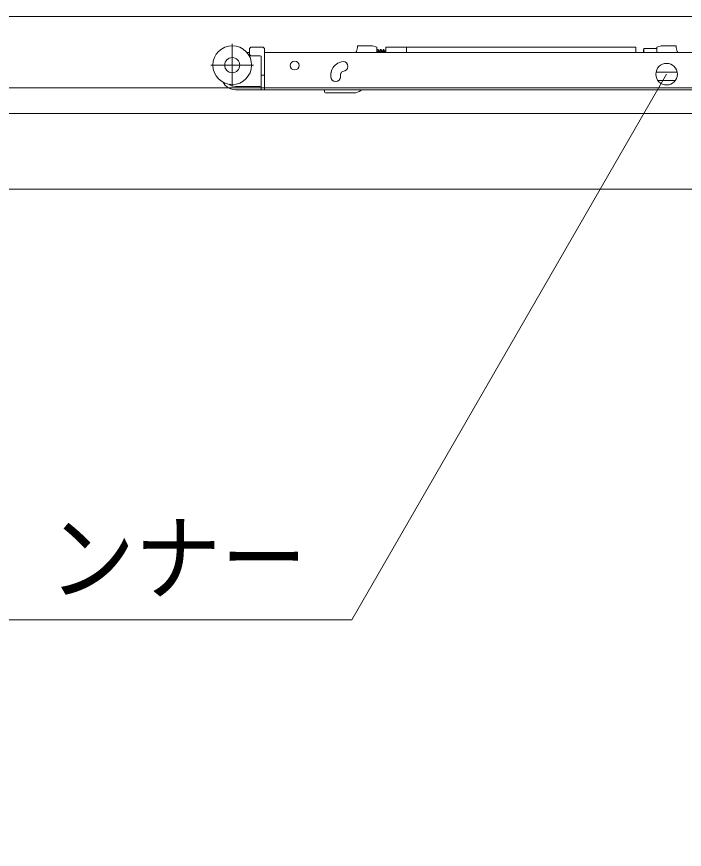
# Model space of a CAD drawing. Units: millimetres, scale not verified. Extents: x -6062 to 6062, y -3045 to 3045.
# Drawn here: x -1713.8 to -1403.7, y 13.5 to 400 of the extents above; entities that cross this region are included whole.
import ezdxf
from ezdxf.enums import TextEntityAlignment as Align

# ---------------------------------------------------------------- set-up
doc = ezdxf.new("R2010")
doc.units = ezdxf.units.MM
doc.header["$LTSCALE"] = 20
doc.layers.add('0-3_2寸法-3', color=7, linetype='Continuous', lineweight=9)
doc.layers.add('0-4_3一般', color=7, linetype='Continuous', lineweight=9)
doc.styles.add('ＭＳ ゴシック', font='')
doc.styles.get('ＭＳ ゴシック').set_extended_font_data('MS Gothic')

# ---------------------------------------------------------------- blocks, each defined once
blk = doc.blocks.new('グループ-112')
at = {"layer": '0-4_3一般'}
blk.add_line((-61696.5, 8000), (13223.5, 8000), dxfattribs=at)
blk = doc.blocks.new('グループ-113')
at = {"layer": '0-4_3一般'}
for p, q in [((3476.1, 7747.9), (3476.1, 7351.9)), ((3636.1, 7665.9), (3613.7, 7665.9)), ((3636.1, 7697.9), (3636.1, 7655.9)), ((3756.1, 7717.9), (3656.1, 7717.9)), ((3776.1, 7697.9), (3776.1, 7665.1)), ((3776.1, 7665.9), (9882.1, 7665.9)), ((3776.1, 7659.9), (3776.1, 7665.1)), ((3776.1, 7481.9), (3776.1, 7659.9)), ((4778.5, 7727.9), (4638.5, 7727.9)), ((4638.5, 7713.9), (4638.5, 7727.9)), ((4818.5, 7717.9), (4778.5, 7727.9)), ((4818.5, 7665.9), (4818.5, 7717.9)), ((4827.7, 7670.9), (4828.4, 7665.9)), ((4854.7, 7670.9), (4855.4, 7665.9)), ((4881.7, 7670.9), (4882.4, 7665.9)), ((4901.6, 7686.9), (4901.7, 7687.5)), ((4901.7, 7665.9), (4901.7, 7716.9)), ((5095.7, 7716.9), (4901.7, 7716.9)), ((5095.7, 7716.9), (5095.7, 7665.9)), ((7225.7, 7715.9), (5095.7, 7715.9)), ((7225.7, 7715.9), (7225.7, 7665.9)), ((7295.1, 7690.9), (7295.1, 7665.9)), ((7300.1, 7705.9), (7300.1, 7665.9)), ((7420.1, 7705.9), (7300.1, 7705.9)), ((7460.1, 7727.9), (7420.1, 7717.9)), ((7420.1, 7705.9), (7420.1, 7717.9)), ((7420.1, 7705.9), (7420.1, 7665.9)), ((7460.1, 7727.9), (7600.1, 7727.9)), ((7600.1, 7713.9), (7600.1, 7727.9)), ((3634.2, 7635.9), (3656.1, 7635.9)), ((3736.1, 7635.9), (3656.1, 7635.9)), ((3746.1, 7475.9), (3746.1, 7625.9)), ((4489.8, 7581.5), (4471.1, 7574.7)), ((3674.1, 7549.9), (3278.1, 7549.9)), ((3746.1, 7455.9), (3746.1, 7475.9)), ((3746.1, 7345.9), (3746.1, 7455.9)), ((3776.1, 7470.1), (3776.1, 7481.9)), ((3776.1, 7455.9), (3776.1, 7345.9)), ((4392.1, 7441.9), (4392.1, 7461.9)), ((4393.7, 7481.4), (4393.8, 7481.9)), ((4482.1, 7462.4), (4482.1, 7461.9)), ((4482.1, 7461.9), (4482.1, 7441.9)), ((4501.8, 7490.1), (4520.6, 7496.9)), ((3736.1, 7351.9), (3506.1, 7351.9)), ((3746.1, 7321.9), (3746.1, 7345.9)), ((3506.1, 7321.9), (3746.1, 7321.9)), ((9882.1, 7321.9), (3776.1, 7321.9)), ((4332.7, 7301.9), (4332.7, 7321.9)), ((4342.7, 7291.9), (4607.6, 7291.9)), ((4670.1, 7313.8), (4680.2, 7321.9)), ((-12320, 6400), (11040, 6400))]:
    blk.add_line(p, q, dxfattribs=at)
blk.add_lwpolyline([(11350, 7340), (-59990, 7340), (-59990, 8000), (11350, 8000)], close=True, dxfattribs=at)
for points in [[(4818.5, 7675.8), (4818.6, 7676.3), (4818.6, 7676.9), (4818.7, 7677.4), (4818.8, 7678), (4818.8, 7678.7), (4818.9, 7679.3), (4819, 7680), (4819, 7680.6), (4819.1, 7681.4), (4819.1, 7682.1), (4819.2, 7682.9), (4819.3, 7683.6), (4819.3, 7684.5), (4819.4, 7685.3), (4819.5, 7686.1), (4819.6, 7686.9), (4819.8, 7687.7), (4820.1, 7688.4), (4820.4, 7689.1), (4820.9, 7689.8), (4821.3, 7690.4), (4821.9, 7691), (4822.5, 7691.5), (4823.2, 7692.1), (4823.9, 7692.6), (4824.7, 7693), (4825.6, 7693.5), (4826.5, 7693.8), (4827.5, 7694.2), (4828.4, 7694.4), (4829.2, 7694.5), (4830, 7694.5), (4830.7, 7694.3), (4831.4, 7694.1), (4832, 7693.7), (4832.6, 7693.3), (4833.1, 7692.7), (4833.6, 7692), (4834, 7691.2)], [(4828.3, 7674.5), (4828.3, 7674.1), (4828.2, 7673.6), (4828.1, 7673.2), (4828.1, 7672.8), (4828, 7672.3), (4827.9, 7671.9), (4827.9, 7671.4), (4827.8, 7671), (4827.7, 7670.6), (4827.6, 7670.1), (4827.6, 7669.7), (4827.5, 7669.3), (4827.5, 7668.9), (4827.4, 7668.5), (4827.3, 7668.1), (4827.3, 7667.7), (4827.2, 7667.4), (4827.2, 7667), (4827.1, 7666.6), (4827.1, 7666.3), (4827, 7665.9)], [(4830.5, 7686.7), (4830.6, 7686.7), (4830.8, 7686.7), (4830.9, 7686.7), (4830.9, 7686.6), (4831, 7686.6), (4831, 7686.5), (4831.1, 7686.3), (4831.1, 7686.1), (4831, 7686), (4831, 7685.7), (4830.9, 7685.5), (4830.8, 7685.2), (4830.7, 7684.9), (4830.5, 7684.5), (4830.4, 7684.2), (4830.2, 7683.8), (4830, 7683.4), (4829.9, 7683), (4829.7, 7682.6), (4829.6, 7682.2), (4829.5, 7681.8), (4829.4, 7681.4), (4829.3, 7681), (4829.2, 7680.6), (4829.1, 7680.2), (4829, 7679.8), (4828.9, 7679.4), (4828.9, 7679), (4828.8, 7678.6), (4828.8, 7678.2), (4828.7, 7677.8), (4828.7, 7677.4), (4828.6, 7677), (4828.6, 7676.6), (4828.6, 7676.2), (4828.5, 7675.8), (4828.4, 7675.4), (4828.4, 7674.9), (4828.3, 7674.5)], [(4834, 7691.2), (4834.3, 7690.3), (4834.6, 7689.2), (4834.8, 7688.1), (4835, 7686.9), (4835.3, 7685.8), (4835.4, 7684.7), (4835.6, 7683.6), (4835.8, 7682.5), (4836, 7681.5), (4836.2, 7680.5), (4836.3, 7679.6), (4836.5, 7678.7), (4836.6, 7677.8), (4836.8, 7676.9), (4836.9, 7676.1), (4837, 7675.3), (4837.1, 7674.6), (4837.3, 7673.9), (4837.4, 7673.2), (4837.5, 7672.5), (4837.6, 7671.8), (4837.7, 7671.1), (4837.8, 7670.5), (4837.9, 7669.9), (4838, 7669.2), (4838, 7668.6), (4838.1, 7668.1), (4838.2, 7667.5), (4838.3, 7666.9), (4838.4, 7666.4), (4838.4, 7665.9)], [(4844, 7665.9), (4844.1, 7666.5), (4844.2, 7667.1), (4844.3, 7667.8), (4844.4, 7668.4), (4844.4, 7669.1), (4844.5, 7669.8), (4844.6, 7670.6), (4844.7, 7671.3), (4844.7, 7672.1), (4844.8, 7672.9), (4844.9, 7673.7), (4845, 7674.5), (4845, 7675.4), (4845.1, 7676.2), (4845.2, 7677.1), (4845.3, 7678), (4845.5, 7679), (4845.7, 7680), (4846, 7681), (4846.3, 7682), (4846.6, 7683.1), (4847, 7684.2), (4847.4, 7685.3), (4847.9, 7686.5), (4848.4, 7687.7), (4848.9, 7688.9), (4849.5, 7690.1), (4850.1, 7691.4), (4850.8, 7692.6), (4851.4, 7693.6), (4852.1, 7694.4), (4852.7, 7695.1), (4853.4, 7695.5), (4854, 7695.8), (4854.7, 7695.9), (4855.3, 7695.8), (4856, 7695.5), (4856.6, 7695.1), (4857.3, 7694.4)], [(4855.3, 7674.5), (4855.3, 7674.1), (4855.2, 7673.6), (4855.1, 7673.2), (4855.1, 7672.8), (4855, 7672.3), (4854.9, 7671.9), (4854.9, 7671.4), (4854.8, 7671), (4854.7, 7670.6), (4854.6, 7670.1), (4854.6, 7669.7), (4854.5, 7669.3), (4854.5, 7668.9), (4854.4, 7668.5), (4854.3, 7668.1), (4854.3, 7667.7), (4854.2, 7667.4), (4854.2, 7667), (4854.1, 7666.6), (4854.1, 7666.3), (4854, 7665.9)], [(4857.5, 7686.7), (4857.6, 7686.7), (4857.7, 7686.7), (4857.9, 7686.7), (4857.9, 7686.6), (4858, 7686.6), (4858, 7686.5), (4858.1, 7686.3), (4858.1, 7686.2), (4858, 7686), (4858, 7685.7), (4857.9, 7685.5), (4857.8, 7685.2), (4857.7, 7684.9), (4857.5, 7684.5), (4857.4, 7684.2), (4857.2, 7683.8), (4857, 7683.4), (4856.9, 7683), (4856.7, 7682.6), (4856.6, 7682.2), (4856.5, 7681.8), (4856.4, 7681.4), (4856.3, 7681), (4856.2, 7680.6), (4856.1, 7680.2), (4856, 7679.8), (4855.9, 7679.4), (4855.9, 7679), (4855.8, 7678.6), (4855.8, 7678.2), (4855.7, 7677.8), (4855.7, 7677.4), (4855.6, 7677), (4855.6, 7676.6), (4855.6, 7676.2), (4855.5, 7675.8), (4855.4, 7675.4), (4855.4, 7674.9), (4855.3, 7674.5)], [(4857.3, 7694.4), (4857.9, 7693.6), (4858.5, 7692.6), (4859.2, 7691.4), (4859.8, 7690.1), (4860.4, 7688.9), (4860.9, 7687.6), (4861.4, 7686.5), (4861.9, 7685.3), (4862.3, 7684.2), (4862.7, 7683.1), (4863.1, 7682), (4863.4, 7681), (4863.6, 7680), (4863.9, 7679), (4864, 7678), (4864.2, 7677.1), (4864.3, 7676.2), (4864.4, 7675.3), (4864.5, 7674.5), (4864.5, 7673.7), (4864.6, 7672.9), (4864.7, 7672.1), (4864.8, 7671.3), (4864.9, 7670.6), (4865, 7669.8), (4865, 7669.1), (4865.1, 7668.4), (4865.2, 7667.8), (4865.3, 7667.1), (4865.3, 7666.5), (4865.4, 7665.9)], [(4871, 7665.9), (4871.1, 7666.5), (4871.2, 7667.1), (4871.3, 7667.8), (4871.4, 7668.4), (4871.4, 7669.1), (4871.5, 7669.8), (4871.6, 7670.6), (4871.7, 7671.3), (4871.7, 7672.1), (4871.8, 7672.9), (4871.9, 7673.7), (4872, 7674.5), (4872, 7675.4), (4872.1, 7676.2), (4872.2, 7677.1), (4872.3, 7678), (4872.5, 7679), (4872.7, 7680), (4873, 7681), (4873.3, 7682), (4873.6, 7683.1), (4874, 7684.2), (4874.4, 7685.3), (4874.9, 7686.5), (4875.4, 7687.7), (4875.9, 7688.9), (4876.5, 7690.1), (4877.1, 7691.4), (4877.8, 7692.6), (4878.4, 7693.6), (4879.1, 7694.4), (4879.7, 7695.1), (4880.4, 7695.5), (4881, 7695.8), (4881.7, 7695.9), (4882.3, 7695.8), (4883, 7695.5), (4883.6, 7695.1), (4884.3, 7694.4)], [(4882.3, 7674.5), (4882.3, 7674.1), (4882.2, 7673.6), (4882.1, 7673.2), (4882.1, 7672.8), (4882, 7672.3), (4881.9, 7671.9), (4881.9, 7671.4), (4881.8, 7671), (4881.7, 7670.6), (4881.6, 7670.1), (4881.6, 7669.7), (4881.5, 7669.3), (4881.5, 7668.9), (4881.4, 7668.5), (4881.3, 7668.1), (4881.3, 7667.7), (4881.2, 7667.4), (4881.2, 7667), (4881.1, 7666.6), (4881.1, 7666.3), (4881, 7665.9)], [(4884.5, 7686.7), (4884.6, 7686.7), (4884.8, 7686.7), (4884.9, 7686.7), (4884.9, 7686.6), (4885, 7686.6), (4885, 7686.5), (4885.1, 7686.3), (4885.1, 7686.1), (4885, 7686), (4885, 7685.7), (4884.9, 7685.5), (4884.8, 7685.2), (4884.7, 7684.9), (4884.5, 7684.5), (4884.4, 7684.2), (4884.2, 7683.8), (4884, 7683.4), (4883.9, 7683), (4883.7, 7682.6), (4883.6, 7682.2), (4883.5, 7681.8), (4883.4, 7681.4), (4883.3, 7681), (4883.2, 7680.6), (4883.1, 7680.2), (4883, 7679.8), (4882.9, 7679.4), (4882.9, 7679), (4882.8, 7678.6), (4882.8, 7678.2), (4882.7, 7677.8), (4882.7, 7677.4), (4882.6, 7677), (4882.6, 7676.6), (4882.6, 7676.2), (4882.5, 7675.8), (4882.4, 7675.4), (4882.4, 7674.9), (4882.3, 7674.5)], [(4884.3, 7694.4), (4884.9, 7693.6), (4885.5, 7692.6), (4886.2, 7691.4), (4886.8, 7690.1), (4887.4, 7688.9), (4887.9, 7687.6), (4888.4, 7686.5), (4888.9, 7685.3), (4889.3, 7684.2), (4889.7, 7683.1), (4890.1, 7682), (4890.4, 7681), (4890.6, 7680), (4890.9, 7679), (4891, 7678), (4891.2, 7677.1), (4891.3, 7676.2), (4891.4, 7675.3), (4891.5, 7674.5), (4891.5, 7673.7), (4891.6, 7672.9), (4891.7, 7672.1), (4891.8, 7671.3), (4891.9, 7670.6), (4891.9, 7669.8), (4892, 7669.1), (4892.1, 7668.4), (4892.2, 7667.8), (4892.3, 7667.1), (4892.3, 7666.5), (4892.4, 7665.9)], [(4898, 7665.9), (4898.1, 7666.4), (4898.2, 7667), (4898.3, 7667.5), (4898.3, 7668.1), (4898.4, 7668.6), (4898.5, 7669.2), (4898.6, 7669.7), (4898.6, 7670.2), (4898.7, 7670.8), (4898.8, 7671.3), (4898.9, 7671.9), (4898.9, 7672.4), (4899, 7672.9), (4899.1, 7673.5), (4899.2, 7674), (4899.3, 7674.6), (4899.3, 7675.1), (4899.4, 7675.7), (4899.5, 7676.2), (4899.6, 7676.7), (4899.6, 7677.3), (4899.7, 7677.8), (4899.8, 7678.4), (4899.9, 7678.9), (4900, 7679.4), (4900.1, 7680), (4900.2, 7680.5), (4900.3, 7681.1), (4900.4, 7681.6), (4900.5, 7682.1), (4900.6, 7682.7), (4900.7, 7683.2), (4900.8, 7683.7), (4900.9, 7684.3), (4901.1, 7684.8), (4901.2, 7685.3), (4901.3, 7685.9), (4901.4, 7686.4), (4901.6, 7686.9)], [(3776.1, 7470.1), (3776.1, 7455.9), (3746.1, 7455.9)], [(4392.1, 7461.9), (4392.1, 7462.4), (4392.1, 7462.9), (4392.1, 7463.4), (4392.1, 7463.9), (4392.1, 7464.4), (4392.1, 7464.9), (4392.1, 7465.4), (4392.2, 7465.9), (4392.2, 7466.4), (4392.2, 7466.9), (4392.2, 7467.4), (4392.3, 7467.9), (4392.3, 7468.4), (4392.3, 7468.9), (4392.3, 7469.4), (4392.4, 7469.9), (4392.4, 7470.4), (4392.5, 7470.9), (4392.5, 7471.4), (4392.5, 7471.9), (4392.6, 7472.4), (4392.6, 7472.9), (4392.7, 7473.4), (4392.7, 7473.9), (4392.8, 7474.4), (4392.8, 7474.9), (4392.9, 7475.4), (4393, 7475.9), (4393, 7476.4), (4393.1, 7476.9), (4393.1, 7477.4), (4393.2, 7477.9), (4393.3, 7478.4), (4393.3, 7478.9), (4393.4, 7479.4), (4393.5, 7479.9), (4393.5, 7480.4), (4393.6, 7480.9), (4393.7, 7481.4)], [(4489.7, 7481.9), (4489.4, 7481.5), (4489.1, 7481), (4488.8, 7480.6), (4488.4, 7480.1), (4488.1, 7479.7), (4487.8, 7479.2), (4487.5, 7478.8), (4487.2, 7478.3), (4487, 7477.9), (4486.7, 7477.4), (4486.4, 7476.9), (4486.1, 7476.4), (4485.9, 7476), (4485.6, 7475.5), (4485.4, 7475), (4485.1, 7474.5), (4484.9, 7474), (4484.7, 7473.5), (4484.5, 7473), (4484.2, 7472.5), (4484, 7472), (4483.8, 7471.5), (4483.7, 7470.9), (4483.5, 7470.4), (4483.3, 7469.9), (4483.2, 7469.4), (4483, 7468.9), (4482.9, 7468.3), (4482.8, 7467.8), (4482.6, 7467.3), (4482.5, 7466.8), (4482.5, 7466.2), (4482.4, 7465.7), (4482.3, 7465.1), (4482.2, 7464.6), (4482.2, 7464.1), (4482.2, 7463.5), (4482.1, 7463), (4482.1, 7462.4)], [(3776.1, 7345.9), (3776.1, 7321.9), (3746.1, 7321.9)], [(-12640, -38740), (-12640, 7100), (11360, 7100)]]:
    blk.add_lwpolyline(points, dxfattribs=at)
for centre, radius in [((3476.1, 7549.9), 180), ((3476.1, 7549.9), 70), ((4056.1, 7545.9), 41)]:
    blk.add_circle(centre, radius, dxfattribs=at)
for centre, radius, start, end in [((3656.1, 7697.9), 20, 90, 180), ((3656.1, 7655.9), 20, 180, 270), ((3756.1, 7697.9), 20, 0, 90), ((4558.5, 7713.9), 80, 323.1301, 0), ((7300.1, 7690.9), 5, 90, 180), ((7680.1, 7713.9), 80, 180, 216.8699), ((3736.1, 7625.9), 10, 0, 90), ((4505.2, 7539.2), 45, 290, 110), ((4512.1, 7461.9), 120, 110, 170.40593), ((4437.1, 7441.9), 45, 180, 0), ((4512.1, 7461.9), 30, 110, 138.18969), ((3506.1, 7451.9), 130, 207.8267, 270), ((3506.1, 7451.9), 100, 232.49603, 270), ((3736.1, 7361.9), 10, 270, 0), ((4342.7, 7301.9), 10, 180, 270), ((4607.6, 7391.9), 100, 270, 308.65981)]:
    blk.add_arc(centre, radius, start, end, dxfattribs=at)
blk = doc.blocks.new('グループ-114')
at = {"layer": '0-4_3一般'}
for name in ['グループ-112', 'グループ-113']:
    blk.add_blockref(name, (0, 0), dxfattribs=at)

msp = doc.modelspace()

# ---------------------------------------------------------------- linework, layer by layer
at = {"layer": '0-3_2寸法-3'}
for p, q in [((-1411.8, 378.29), (-1412.15, 378.29)), ((-1411.8, 378.29), (-1412.15, 378.29)), ((-1407.08, 374.29), (-1416.87, 374.29)), ((-1407.98, 370.29), (-1415.97, 370.29))]:
    msp.add_line(p, q, dxfattribs=at)
msp.add_lwpolyline([(-2157.06, 120), (-1558.22, 120), (-1411.98, 373.3)], dxfattribs=at)
msp.add_circle((-1411.98, 373.3), 5.01, dxfattribs=at)
msp.add_circle((-1411.98, 373.3), 5.01, dxfattribs=at)

# ---------------------------------------------------------------- block references
at = {"layer": '0-4_3一般', "xscale": 0.05, "yscale": 0.05}
msp.add_blockref('グループ-114', (-1787.5, 0), dxfattribs=at)

# ---------------------------------------------------------------- texts
at = {"layer": '0-3_2寸法-3', "style": 'ＭＳ ゴシック', "width": 0.9}
msp.add_text('ンナー', height=32.55, dxfattribs=at).set_placement((-1698.85, 122.77), align=Align.BOTTOM_LEFT)

doc.saveas('drawing.dxf')
